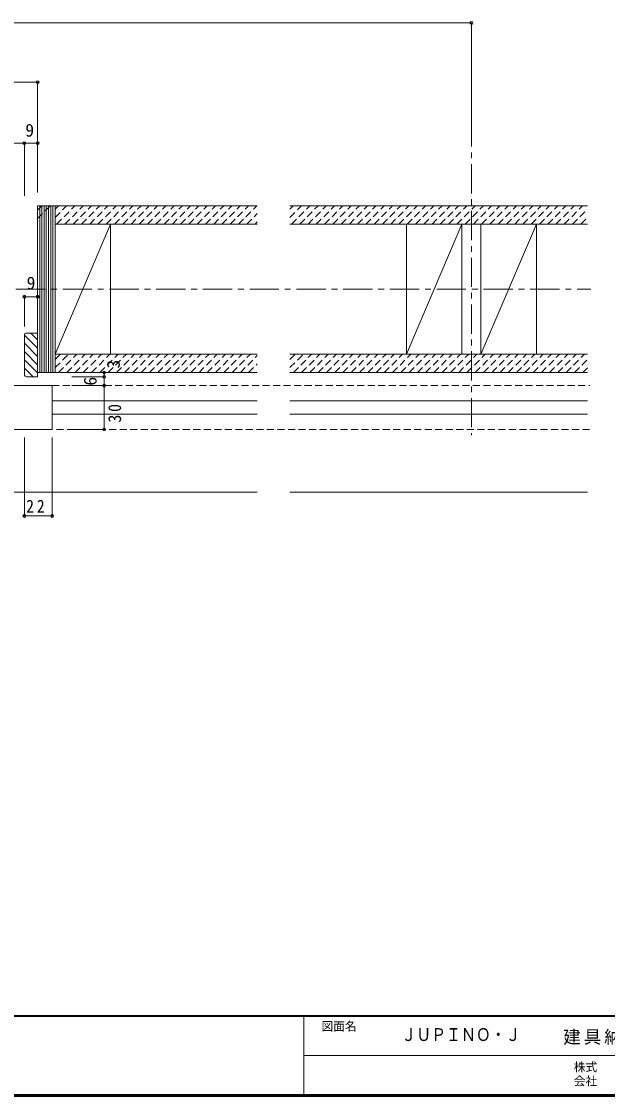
# Model space of a CAD drawing. Units: millimetres at full size, sheet at 1:4; details may follow other scales. Extents: x -800 to 760, y -574 to 557.
# Drawn here: x -213 to 188, y -561 to 175 of the extents above; entities that cross this region are included whole.
import ezdxf
from ezdxf.enums import TextEntityAlignment as Align

# ---------------------------------------------------------------- set-up
doc = ezdxf.new("R2010")
doc.units = ezdxf.units.MM
doc.header["$LTSCALE"] = 4
doc.header["$PDMODE"] = 32
doc.header["$PDSIZE"] = 2
doc.linetypes.add('CHAIN1', pattern=[8, 5, -1, 1, -1])
doc.linetypes.add('DASHED1', pattern=[1.8, 1.2, -0.6])
for name, color, linetype, lineweight in [('0-1_通り芯', 3, 'CHAIN1', 9), ('0-2_柱', 7, 'Continuous', 9), ('0-3_仕上', 7, 'Continuous', 9), ('0-4_枠', 3, 'Continuous', 9), ('0-A_文字', 7, 'Continuous', 9), ('0-B_寸法', 3, 'Continuous', 9), ('0-C_ハッチ', 3, 'DASHED1', 9), ('0-E', 7, 'DASHED1', 9), ('F-1_F-1ﾚｲﾔ', 6, 'Continuous', 9)]:
    doc.layers.add(name, color=color, linetype=linetype, lineweight=lineweight)
doc.layers.add('F-A_F-Aﾚｲﾔ', color=7, linetype='Continuous')
doc.styles.add('HG明朝B', font='')
doc.styles.add('ＭＳ ゴシック', font='')
doc.styles.get('HG明朝B').set_extended_font_data('HG明朝B')
doc.styles.get('ＭＳ ゴシック').set_extended_font_data('MS Gothic')

msp = doc.modelspace()

# ---------------------------------------------------------------- linework, layer by layer
at = {"layer": '0-1_通り芯'}
for p, q in [((94.626, 109.233), (94.626, -108.242)), ((-761.105, -8.292), (176.354, -8.292))]:
    msp.add_line(p, q, dxfattribs=at)
at = {"layer": '0-2_柱'}
for p, q in [((-190.324, 48.708), (-190.324, -65.292)), ((-190.324, 36.208), (-51.978, 36.208)), ((-29.572, 36.208), (173.977, 36.208)), ((-190.324, -52.792), (-51.978, -52.792)), ((-29.572, -52.792), (173.977, -52.792)), ((-192.324, -104.292), (-192.324, -74.292))]:
    msp.add_line(p, q, dxfattribs=at)
at = {"layer": '0-3_仕上'}
for p, q in [((-202.324, 48.708), (-202.324, -68.292)), ((-202.324, 48.708), (-51.978, 48.708)), ((-29.572, 48.708), (173.977, 48.708)), ((-190.324, 36.208), (-190.324, -52.792)), ((-190.324, -52.792), (-152.324, 36.208)), ((-152.324, 36.208), (-152.324, -52.792)), ((50.126, 36.208), (50.126, -52.792)), ((50.126, -52.792), (88.126, 36.208)), ((88.126, 36.208), (88.126, -52.792)), ((101.126, 36.208), (101.126, -52.792)), ((139.126, 36.208), (101.126, -52.792)), ((139.126, 36.208), (139.126, -52.792)), ((-190.324, -65.292), (-51.978, -65.292)), ((-29.572, -65.292), (173.977, -65.292)), ((-192.324, -74.292), (-565.371, -74.292)), ((-192.324, -84.792), (-51.978, -84.792)), ((-29.572, -84.792), (173.977, -84.792)), ((-192.324, -93.792), (-51.978, -93.792)), ((-29.572, -93.792), (173.977, -93.792)), ((-192.324, -104.292), (-565.371, -104.292)), ((-522.871, -147.292), (-51.978, -147.292)), ((-29.572, -147.292), (173.977, -147.292))]:
    msp.add_line(p, q, dxfattribs=at)
at = {"layer": '0-4_枠'}
msp.add_line((-202.324, -42.999), (-207.031, -38.292), dxfattribs=at)
at = {"layer": '0-A_文字'}
for p, q in [((-211.324, -39.292), (-211.324, -66.292)), ((-202.324, -38.292), (-210.253, -38.292)), ((-202.324, -44.292), (-202.324, -56.292)), ((-202.324, -67.292), (-202.324, -56.292)), ((-202.324, -65.292), (-190.324, -65.292)), ((-202.324, -68.292), (-209.743, -68.292))]:
    msp.add_line(p, q, dxfattribs=at)
for centre, radius, start, end in [((-210.324, -39.292), 1, 90, 180), ((-209.324, -66.292), 2, 180, 270)]:
    msp.add_arc(centre, radius, start, end, dxfattribs=at)
at = {"layer": '0-B_寸法'}
for p, q in [((-661.871, 173.855), (94.626, 173.855)), ((94.626, 173.855), (94.626, 107.526)), ((-566.371, 133.329), (-202.324, 133.329)), ((-202.324, 133.329), (-202.324, 91.611)), ((-566.371, 91.611), (-211.324, 91.611)), ((-211.324, 91.611), (-202.324, 91.611)), ((-211.324, 91.611), (-211.324, 55.533)), ((-202.324, 91.611), (-202.324, 57.847)), ((-202.324, -13.467), (-202.324, -33.848)), ((-156.746, -65.292), (-178.899, -65.292)), ((-211.324, -163.421), (-211.324, -109.777)), ((-192.324, -163.421), (-192.324, -109.777)), ((-211.324, -163.421), (-192.324, -163.421))]:
    msp.add_line(p, q, dxfattribs=at)
for points in [[(-202.324, -13.467), (-211.324, -13.467), (-211.324, -33.848)], [(-156.746, -65.292), (-156.746, -68.292), (-178.899, -68.292)], [(-156.746, -68.292), (-156.746, -74.292), (-178.899, -74.292)], [(-156.746, -74.292), (-156.746, -104.292), (-178.899, -104.292)]]:
    msp.add_lwpolyline(points, dxfattribs=at)
for p in [(94.626, 173.855), (-202.324, 133.329), (-211.324, 91.611), (-202.324, 91.611), (-211.324, -13.467), (-202.324, -13.467), (-156.746, -65.292), (-156.746, -68.292), (-156.746, -74.292), (-156.746, -104.292), (-211.324, -163.421), (-192.324, -163.421)]:
    msp.add_point(p, dxfattribs=at)
at = {"layer": '0-C_ハッチ'}
for p, q in [((-202.324, 40.125), (-193.741, 48.708)), ((-202.324, 45.782), (-199.398, 48.708)), ((-190.324, 40.811), (-182.427, 48.708)), ((-190.324, 46.468), (-188.084, 48.708)), ((-189.27, 36.208), (-176.77, 48.708)), ((-183.613, 36.208), (-171.113, 48.708)), ((-177.956, 36.208), (-165.457, 48.708)), ((-172.3, 36.208), (-159.8, 48.708)), ((-166.643, 36.208), (-154.143, 48.708)), ((-160.986, 36.208), (-148.486, 48.708)), ((-155.329, 36.208), (-142.829, 48.708)), ((-149.672, 36.208), (-137.172, 48.708)), ((-144.015, 36.208), (-131.515, 48.708)), ((-138.358, 36.208), (-125.859, 48.708)), ((-132.702, 36.208), (-120.202, 48.708)), ((-127.045, 36.208), (-114.545, 48.708)), ((-121.388, 36.208), (-108.888, 48.708)), ((-115.731, 36.208), (-103.231, 48.708)), ((-110.074, 36.208), (-97.574, 48.708)), ((-104.417, 36.208), (-91.917, 48.708)), ((-98.76, 36.208), (-86.261, 48.708)), ((-93.104, 36.208), (-80.604, 48.708)), ((-87.447, 36.208), (-74.947, 48.708)), ((-81.79, 36.208), (-69.29, 48.708)), ((-76.133, 36.208), (-63.633, 48.708)), ((-70.476, 36.208), (-57.976, 48.708)), ((-64.819, 36.208), (-52.319, 48.708)), ((-29.572, 40.819), (-21.682, 48.708)), ((-29.572, 46.476), (-27.339, 48.708)), ((-28.526, 36.208), (-16.025, 48.708)), ((-22.869, 36.208), (-10.369, 48.708)), ((-17.212, 36.208), (-4.712, 48.708)), ((-11.555, 36.208), (0.945, 48.708)), ((-5.898, 36.208), (6.602, 48.708)), ((-0.241, 36.208), (12.259, 48.708)), ((5.416, 36.208), (17.916, 48.708)), ((11.072, 36.208), (23.572, 48.708)), ((16.729, 36.208), (29.229, 48.708)), ((22.386, 36.208), (34.886, 48.708)), ((28.043, 36.208), (40.543, 48.708)), ((33.7, 36.208), (46.2, 48.708)), ((39.357, 36.208), (51.857, 48.708)), ((45.014, 36.208), (57.514, 48.708)), ((50.67, 36.208), (63.17, 48.708)), ((56.327, 36.208), (68.827, 48.708)), ((61.984, 36.208), (74.484, 48.708)), ((67.641, 36.208), (80.141, 48.708)), ((73.298, 36.208), (85.798, 48.708)), ((78.955, 36.208), (91.455, 48.708)), ((84.612, 36.208), (97.112, 48.708)), ((90.268, 36.208), (102.768, 48.708)), ((95.925, 36.208), (108.425, 48.708)), ((101.582, 36.208), (114.082, 48.708)), ((107.239, 36.208), (119.739, 48.708)), ((112.896, 36.208), (125.396, 48.708)), ((118.553, 36.208), (131.053, 48.708)), ((124.21, 36.208), (136.71, 48.708)), ((129.866, 36.208), (142.366, 48.708)), ((135.523, 36.208), (148.023, 48.708)), ((141.18, 36.208), (153.68, 48.708)), ((146.837, 36.208), (159.337, 48.708)), ((152.494, 36.208), (164.994, 48.708)), ((158.151, 36.208), (170.651, 48.708)), ((163.808, 36.208), (173.977, 46.377)), ((-59.162, 36.208), (-51.978, 43.393)), ((-53.506, 36.208), (-51.978, 37.736)), ((169.464, 36.208), (173.977, 40.721)), ((-190.324, -56.326), (-186.79, -52.792)), ((-190.324, -61.983), (-181.133, -52.792)), ((-187.976, -65.292), (-175.476, -52.792)), ((-182.319, -65.292), (-169.819, -52.792)), ((-176.663, -65.292), (-164.162, -52.792)), ((-171.006, -65.292), (-158.506, -52.792)), ((-165.349, -65.292), (-152.849, -52.792)), ((-159.692, -65.292), (-147.192, -52.792)), ((-154.035, -65.292), (-141.535, -52.792)), ((-148.378, -65.292), (-135.878, -52.792)), ((-142.721, -65.292), (-130.221, -52.792)), ((-137.065, -65.292), (-124.564, -52.792)), ((-131.408, -65.292), (-118.908, -52.792)), ((-125.751, -65.292), (-113.251, -52.792)), ((-120.094, -65.292), (-107.594, -52.792)), ((-114.437, -65.292), (-101.937, -52.792)), ((-108.78, -65.292), (-96.28, -52.792)), ((-103.123, -65.292), (-90.623, -52.792)), ((-97.467, -65.292), (-84.967, -52.792)), ((-91.81, -65.292), (-79.31, -52.792)), ((-86.153, -65.292), (-73.653, -52.792)), ((-80.496, -65.292), (-67.996, -52.792)), ((-74.839, -65.292), (-62.339, -52.792)), ((-69.182, -65.292), (-56.682, -52.792)), ((-63.525, -65.292), (-51.978, -53.744)), ((-29.572, -61.975), (-20.388, -52.792)), ((-29.572, -56.318), (-26.045, -52.792)), ((-27.232, -65.292), (-14.732, -52.792)), ((-21.575, -65.292), (-9.075, -52.792)), ((-15.918, -65.292), (-3.418, -52.792)), ((-10.261, -65.292), (2.239, -52.792)), ((-4.604, -65.292), (7.896, -52.792)), ((1.053, -65.292), (13.553, -52.792)), ((6.71, -65.292), (19.21, -52.792)), ((12.366, -65.292), (24.866, -52.792)), ((18.023, -65.292), (30.523, -52.792)), ((23.68, -65.292), (36.18, -52.792)), ((29.337, -65.292), (41.837, -52.792)), ((34.994, -65.292), (47.494, -52.792)), ((40.651, -65.292), (53.151, -52.792)), ((46.307, -65.292), (58.808, -52.792)), ((51.964, -65.292), (64.464, -52.792)), ((57.621, -65.292), (70.121, -52.792)), ((63.278, -65.292), (75.778, -52.792)), ((68.935, -65.292), (81.435, -52.792)), ((74.592, -65.292), (87.092, -52.792)), ((80.249, -65.292), (92.749, -52.792)), ((85.905, -65.292), (98.406, -52.792)), ((91.562, -65.292), (104.062, -52.792)), ((97.219, -65.292), (109.719, -52.792)), ((102.876, -65.292), (115.376, -52.792)), ((108.533, -65.292), (121.033, -52.792)), ((114.19, -65.292), (126.69, -52.792)), ((119.847, -65.292), (132.347, -52.792)), ((125.503, -65.292), (138.003, -52.792)), ((131.16, -65.292), (143.66, -52.792)), ((136.817, -65.292), (149.317, -52.792)), ((142.474, -65.292), (154.974, -52.792)), ((148.131, -65.292), (160.631, -52.792)), ((153.788, -65.292), (166.288, -52.792)), ((159.445, -65.292), (171.945, -52.792)), ((165.101, -65.292), (173.977, -56.416)), ((-57.869, -65.292), (-51.978, -59.401)), ((-52.212, -65.292), (-51.978, -65.058)), ((170.758, -65.292), (173.977, -62.073))]:
    msp.add_line(p, q, dxfattribs=at)
at = {"layer": '0-C_ハッチ', "linetype": 'Continuous'}
for p, q in [((-200.824, 48.708), (-200.824, -65.292)), ((-199.324, 48.708), (-199.324, -65.292)), ((-197.824, 48.708), (-197.824, -65.292)), ((-196.324, 48.708), (-196.324, -65.292)), ((-194.824, 48.708), (-194.824, -65.292)), ((-193.324, 48.708), (-193.324, -65.292)), ((-191.824, 48.708), (-191.824, -65.292)), ((-202.324, -48.655), (-211.324, -39.655)), ((-202.324, -54.312), (-211.324, -45.312)), ((-202.324, -59.969), (-211.324, -50.969)), ((-202.324, -65.626), (-211.324, -56.626)), ((-205.315, -68.292), (-211.324, -62.283))]:
    msp.add_line(p, q, dxfattribs=at)
at = {"layer": '0-E'}
for p, q in [((-192.324, -74.292), (175.738, -74.292)), ((-189.324, -104.292), (175.738, -104.292))]:
    msp.add_line(p, q, dxfattribs=at)
at = {"layer": 'F-1_F-1ﾚｲﾔ'}
for p, q in [((760, -505.333), (-800, -505.333)), ((760, -506), (-800, -506)), ((-20, -506), (-20, -559.333)), ((-20, -532.667), (758.667, -532.667)), ((760, -559.333), (-800, -559.333)), ((760, -560), (-800, -560)), ((760, -560.667), (-800, -560.667))]:
    msp.add_line(p, q, dxfattribs=at)

# ---------------------------------------------------------------- texts
at = {"layer": '0-B_寸法', "color": 7, "style": 'ＭＳ ゴシック'}
for p in [(-210.689, 93.427), (-209.797, -11.142)]:
    msp.add_text('9', height=8.798, dxfattribs=at).set_placement(p, align=Align.BOTTOM_LEFT)
for s, p in [('3', (-143.413, -62.618)), ('6', (-159.267, -74.275))]:
    msp.add_text(s, height=8.798, rotation=90, dxfattribs=at).set_placement(p, align=Align.BOTTOM_LEFT)
at = {"layer": '0-B_寸法', "color": 7, "insert": (-145.038, -99.573), "char_height": 8.798, "attachment_point": 7, "rotation": 90, "style": 'ＭＳ ゴシック'}
msp.add_mtext('\\T1.36;\\W0.9;30', dxfattribs=at)
at = {"layer": '0-B_寸法', "color": 7, "insert": (-210.138, -161.164), "char_height": 8.798, "attachment_point": 7, "style": 'ＭＳ ゴシック'}
msp.add_mtext('\\T1.36;\\W0.9;22', dxfattribs=at)
at = {"layer": 'F-A_F-Aﾚｲﾔ', "style": 'ＭＳ ゴシック'}
for s, p in [('図面名', (-8, -517.333)), ('株式', (164.666, -545.2)), ('会社', (164.666, -554.8))]:
    msp.add_text(s, height=5.865, dxfattribs=at).set_placement(p, align=Align.BOTTOM_LEFT)
at = {"layer": 'F-A_F-Aﾚｲﾔ', "style": 'HG明朝B', "width": 0.85}
msp.add_text('ＪＵＰＩＮＯ・Ｊ', height=8.798, dxfattribs=at).set_placement((46.667, -525.333), align=Align.BOTTOM_LEFT)
at = {"layer": 'F-A_F-Aﾚｲﾔ', "insert": (157.389, -525.333), "char_height": 8.798, "attachment_point": 7, "style": 'ＭＳ ゴシック'}
msp.add_mtext('\\T1.17;建具納まり図', dxfattribs=at)

doc.saveas('drawing.dxf')
